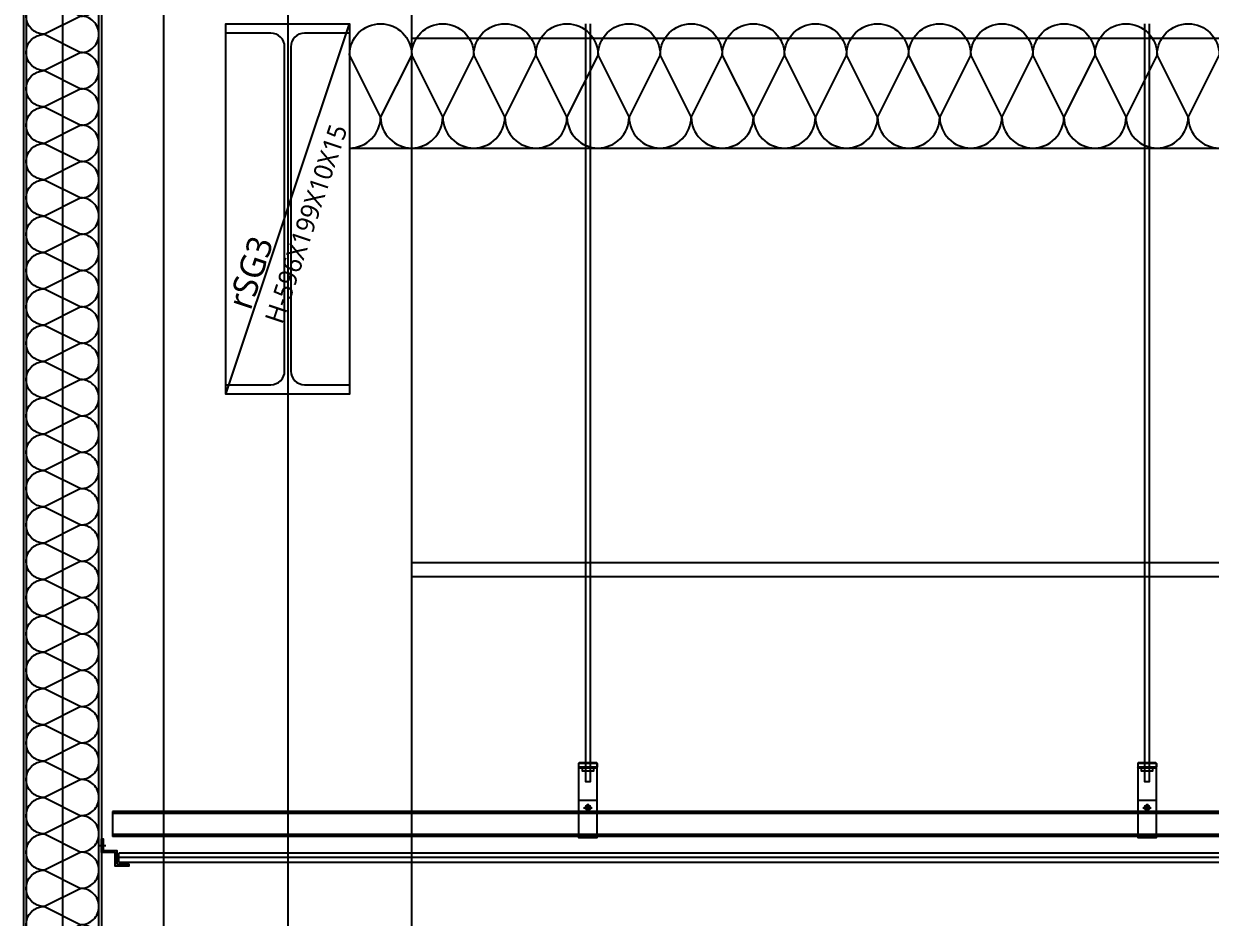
# Model space of a CAD drawing. Header units: millimetres. Extents: x 0 to 672800, y 0 to 118800.
# Drawn here: x 222025 to 223935, y 80407 to 81845 of the extents above; entities that cross this region are included whole.
import ezdxf
from ezdxf.enums import TextEntityAlignment as Align

# ---------------------------------------------------------------- set-up
doc = ezdxf.new("R2010")
doc.units = ezdxf.units.MM
doc.header["$LTSCALE"] = 200
doc.linetypes.add('CEN-GAUN', pattern=[32.2, 30, -1, 0.2, -1])
doc.layers.get('DEFPOINTS').update_dxf_attribs({"color": 137})
for name, color, linetype in [('0-S-col', 4, 'Continuous'), ('01단열재', 252, 'Continuous'), ('09GIRDER', 2, 'Continuous'), ('CEILING', 6, 'Continuous'), ('CEN', 1, 'CEN-GAUN'), ('ELE-6', 6, 'Continuous'), ('ELE-STL', 252, 'Continuous'), ('HAT-INS', 252, 'Continuous'), ('PANEL', 6, 'Continuous'), ('S-253', 252, 'Continuous')]:
    doc.layers.add(name, color=color, linetype=linetype)
doc.styles.add('스타일1', font='malgun.ttf')

# ---------------------------------------------------------------- blocks, each defined once
blk = doc.blocks.new('*U318')
at = {"layer": 'HAT-INS'}
for points in [[(24.5, 0, 0.414214), (24.75, 0.25), (24.5, 0.75, -1), (25, 0.75), (24.75, 0.25, 0.414214), (25, 0)], [(25, 0, 0.414214), (25.25, 0.25), (25, 0.75, -1), (25.5, 0.75), (25.25, 0.25, 0.414214), (25.5, 0)], [(25.5, 0, 0.414214), (25.75, 0.25), (25.5, 0.75, -1), (26, 0.75), (25.75, 0.25, 0.414214), (26, 0)], [(26, 0, 0.414214), (26.25, 0.25), (26, 0.75, -1), (26.5, 0.75), (26.25, 0.25, 0.414214), (26.5, 0)], [(26.5, 0, 0.414214), (26.75, 0.25), (26.5, 0.75, -1), (27, 0.75), (26.75, 0.25, 0.414214), (27, 0)], [(27, 0, 0.414214), (27.25, 0.25), (27, 0.75, -1), (27.5, 0.75), (27.25, 0.25, 0.414214), (27.5, 0)], [(27.5, 0, 0.414214), (27.75, 0.25), (27.5, 0.75, -1), (28, 0.75), (27.75, 0.25, 0.414214), (28, 0)], [(28, 0, 0.414214), (28.25, 0.25), (28, 0.75, -1), (28.5, 0.75), (28.25, 0.25, 0.414214), (28.5, 0)], [(28.5, 0, 0.414214), (28.75, 0.25), (28.5, 0.75, -1), (29, 0.75), (28.75, 0.25, 0.414214), (29, 0)], [(29, 0, 0.414214), (29.25, 0.25), (29, 0.75, -1), (29.5, 0.75), (29.25, 0.25, 0.414214), (29.5, 0)], [(29.5, 0, 0.414214), (29.75, 0.25), (29.5, 0.75, -1), (30, 0.75), (29.75, 0.25, 0.414214), (30, 0)], [(30, 0, 0.414214), (30.25, 0.25), (30, 0.75, -1), (30.5, 0.75), (30.25, 0.25, 0.414214), (30.5, 0)], [(30.5, 0, 0.414214), (30.75, 0.25), (30.5, 0.75, -1), (31, 0.75), (30.75, 0.25, 0.414214), (31, 0)], [(31, 0, 0.414214), (31.25, 0.25), (31, 0.75, -1), (31.5, 0.75), (31.25, 0.25, 0.414214), (31.5, 0)], [(31.5, 0, 0.414214), (31.75, 0.25), (31.5, 0.75, -1), (32, 0.75), (31.75, 0.25, 0.414214), (32, 0)], [(32, 0, 0.414214), (32.25, 0.25), (32, 0.75, -1), (32.5, 0.75), (32.25, 0.25, 0.414214), (32.5, 0)], [(32.5, 0, 0.414214), (32.75, 0.25), (32.5, 0.75, -1), (33, 0.75), (32.75, 0.25, 0.414214), (33, 0)], [(33, 0, 0.414214), (33.25, 0.25), (33, 0.75, -1), (33.5, 0.75), (33.25, 0.25, 0.414214), (33.5, 0)], [(33.5, 0, 0.414214), (33.75, 0.25), (33.5, 0.75, -1), (34, 0.75), (33.75, 0.25, 0.414214), (34, 0)], [(34, 0, 0.414214), (34.25, 0.25), (34, 0.75, -1), (34.5, 0.75), (34.25, 0.25, 0.414214), (34.5, 0)], [(34.5, 0, 0.414214), (34.75, 0.25), (34.5, 0.75, -1), (35, 0.75), (34.75, 0.25, 0.414214), (35, 0)], [(35, 0, 0.414214), (35.25, 0.25), (35, 0.75, -1), (35.5, 0.75), (35.25, 0.25, 0.414214), (35.5, 0)], [(35.5, 0, 0.414214), (35.75, 0.25), (35.5, 0.75, -1), (36, 0.75), (35.75, 0.25, 0.414214), (36, 0)], [(36, 0, 0.414214), (36.25, 0.25), (36, 0.75, -1), (36.5, 0.75), (36.25, 0.25, 0.414214), (36.5, 0)], [(36.5, 0, 0.414214), (36.75, 0.25), (36.5, 0.75, -1), (37, 0.75), (36.75, 0.25, 0.414214), (37, 0)], [(37, 0, 0.414214), (37.25, 0.25), (37, 0.75, -1), (37.5, 0.75), (37.25, 0.25, 0.414214), (37.5, 0)]]:
    blk.add_lwpolyline(points, format="xyb", dxfattribs=at)
blk = doc.blocks.new('*U276')
at = {"layer": 'HAT-INS'}
for points in [[(0, 0, 0.414214), (0.25, 0.25), (0, 0.75, -1), (0.5, 0.75), (0.25, 0.25, 0.414214), (0.5, 0)], [(0.5, 0, 0.414214), (0.75, 0.25), (0.5, 0.75, -1), (1, 0.75), (0.75, 0.25, 0.414214), (1, 0)], [(1, 0, 0.414214), (1.25, 0.25), (1, 0.75, -1), (1.5, 0.75), (1.25, 0.25, 0.414214), (1.5, 0)], [(1.5, 0, 0.414214), (1.75, 0.25), (1.5, 0.75, -1), (2, 0.75), (1.75, 0.25, 0.414214), (2, 0)], [(2, 0, 0.414214), (2.25, 0.25), (2, 0.75, -1), (2.5, 0.75), (2.25, 0.25, 0.414214), (2.5, 0)], [(2.5, 0, 0.414214), (2.75, 0.25), (2.5, 0.75, -1), (3, 0.75), (2.75, 0.25, 0.414214), (3, 0)], [(3, 0, 0.414214), (3.25, 0.25), (3, 0.75, -1), (3.5, 0.75), (3.25, 0.25, 0.414214), (3.5, 0)], [(3.5, 0, 0.414214), (3.75, 0.25), (3.5, 0.75, -1), (4, 0.75), (3.75, 0.25, 0.414214), (4, 0)], [(4, 0, 0.414214), (4.25, 0.25), (4, 0.75, -1), (4.5, 0.75), (4.25, 0.25, 0.414214), (4.5, 0)], [(4.5, 0, 0.414214), (4.75, 0.25), (4.5, 0.75, -1), (5, 0.75), (4.75, 0.25, 0.414214), (5, 0)], [(5, 0, 0.414214), (5.25, 0.25), (5, 0.75, -1), (5.5, 0.75), (5.25, 0.25, 0.414214), (5.5, 0)], [(5.5, 0, 0.414214), (5.75, 0.25), (5.5, 0.75, -1), (6, 0.75), (5.75, 0.25, 0.414214), (6, 0)], [(6, 0, 0.414214), (6.25, 0.25), (6, 0.75, -1), (6.5, 0.75), (6.25, 0.25, 0.414214), (6.5, 0)], [(6.5, 0, 0.414214), (6.75, 0.25), (6.5, 0.75, -1), (7, 0.75), (6.75, 0.25, 0.414214), (7, 0)]]:
    blk.add_lwpolyline(points, format="xyb", dxfattribs=at)
blk = doc.blocks.new('SG-rSG3')
at = {"layer": '09GIRDER', "flags": 128}
blk.add_lwpolyline([(-99.5, -581), (-27, -581, 0.414214), (-5, -559), (-5, -37, 0.414214), (-27, -15), (-99.5, -15), (-99.5, 0), (99.5, 0), (99.5, -15), (27, -15, 0.414214), (5, -37), (5, -559, 0.414214), (27, -581), (99.5, -581), (99.5, -596), (-99.5, -596)], format="xyb", close=True, dxfattribs=at)
at = {"layer": 'DEFPOINTS'}
blk.add_line((-99.5, -596), (99.5, 0), dxfattribs=at)
at = {"layer": 'DEFPOINTS', "style": '스타일1'}
for s, height, p in [('H-596X199X10X15', 30, (29.5, -322.1)), ('rSG3', 40, (-60.2, -400.5, 0))]:
    blk.add_text(s, height=height, rotation=71.5362, dxfattribs=at).set_placement(p, align=Align.MIDDLE_CENTER)
blk = doc.blocks.new('*U395')
at = {"color": 8}
for p, q in [((2639.9, 84), (2609.9, 84)), ((2624.9, 78.2), (2624.9, 65.8)), ((3539.9, 84), (3509.9, 84)), ((3524.9, 78.2), (3524.9, 65.8)), ((326.1, 66), (4290.1, 66)), ((326.1, 63), (4290.1, 63)), ((2631.8, 72), (2618, 72)), ((3531.8, 72), (3518, 72)), ((4290.1, 66), (4290.1, 26)), ((326.1, 29), (4290.1, 29)), ((326.1, 26), (4290.1, 26))]:
    blk.add_line(p, q, dxfattribs=at)
at = {"color": 1}
for p, q in [((4312.5, 11), (4300.7, 11)), ((336.1, -1), (4280.1, -1)), ((336.1, -8), (4280.1, -8)), ((336.1, -16), (4280.1, -16)), ((4280.1, -16), (4280.1, -1))]:
    blk.add_line(p, q, dxfattribs=at)
at = {"color": 8}
for points in [[(2621.5, 1334), (2621.5, 113.9), (2628.2, 113.9), (2628.2, 1334)], [(3521.5, 1334), (3521.5, 113.9), (3528.2, 113.9), (3528.2, 1334)], [(2639.9, 143), (2638.6, 145), (2611.2, 145), (2609.9, 143), (2609.9, 138), (2611.2, 136), (2638.6, 136), (2639.9, 138), (2609.9, 138)], [(2616.1, 136), (2616.1, 131), (2633.7, 131), (2633.7, 136)], [(3539.9, 143), (3538.6, 145), (3511.2, 145), (3509.9, 143), (3509.9, 138), (3511.2, 136), (3538.6, 136), (3539.9, 138), (3509.9, 138)], [(3516.1, 136), (3516.1, 131), (3533.7, 131), (3533.7, 136)]]:
    blk.add_lwpolyline(points, dxfattribs=at)
for points in [[(2609.9, 143), (2639.9, 143), (2639.9, 24), (2609.9, 24)], [(3509.9, 143), (3539.9, 143), (3539.9, 24), (3509.9, 24)]]:
    blk.add_lwpolyline(points, close=True, dxfattribs=at)
at = {"color": 6}
blk.add_lwpolyline([(4283.1, -19), (4264.1, -19), (4264.1, -22), (4286.1, -22), (4286.1, 0), (4308.1, 0), (4308.1, 22), (4305.1, 22), (4305.1, 3), (4283.1, 3)], close=True, dxfattribs=at)
at = {"color": 8}
for centre, radius in [((2624.9, 72), 4.25), ((2624.9, 72), 3.25), ((3524.9, 72), 4.25), ((3524.9, 72), 3.25)]:
    blk.add_circle(centre, radius, dxfattribs=at)

msp = doc.modelspace()

# ---------------------------------------------------------------- linework, layer by layer
at = {"layer": '0-S-col', "color": 8}
for points in [[(222250, 71994.9), (222650, 71994.9), (222650, 83644.9), (222250, 83644.9)], [(222350.5, 81844.9), (222549.5, 81844.9), (222549.5, 81248.9), (222350.5, 81248.9)]]:
    msp.add_lwpolyline(points, close=True, dxfattribs=at)
at = {"layer": '01단열재'}
msp.add_lwpolyline([(222549.5, 81844.9), (222549.5, 81644.9), (225750.5, 81644.9), (225750.5, 81844.9)], dxfattribs=at)
at = {"layer": 'CEN'}
for p, q in [((222450, 88994.9), (222450, 66441.6)), ((222087.5, 83444.9), (222087.5, 77494.9))]:
    msp.add_line(p, q, dxfattribs=at)
at = {"layer": 'ELE-6'}
msp.add_lwpolyline([(222025, 83444.9), (222150, 83444.9), (222150, 77494.9), (222025, 77494.9), (222025, 83444.9)], dxfattribs=at)
at = {"layer": 'ELE-STL'}
for p, q in [((222650, 81821.9), (239350.5, 81821.9)), ((222650, 80977.9), (239250, 80977.9)), ((222650, 80954.9), (239250, 80954.9))]:
    msp.add_line(p, q, dxfattribs=at)
at = {"layer": 'PANEL', "color": 251}
msp.add_lwpolyline([(222050, 83444.9), (222050, 83440.9), (222029, 83440.9), (222029, 77498.9), (222146, 77498.9), (222146, 83440.9), (222125, 83440.9), (222125, 83444.9)], dxfattribs=at)

# ---------------------------------------------------------------- block references
at = {"layer": 'CEILING', "lineweight": -3, "xscale": -1, "rotation": 3.179057017632658e-10}
msp.add_blockref('*U395', (226458.1, 80510.9), dxfattribs=at)
at = {"layer": 'HAT-INS', "xscale": 117.0000000000002, "yscale": 117.0000000000002, "zscale": 117.0000000000002, "rotation": 90}
msp.add_blockref('*U318', (222146, 77498.9), dxfattribs=at)
at = {"layer": 'HAT-INS', "xscale": 200, "yscale": 200, "zscale": 200}
msp.add_blockref('*U276', (222549.5, 81644.9), dxfattribs=at)
at = {"layer": 'S-253'}
msp.add_blockref('SG-rSG3', (222450, 81844.9), dxfattribs=at)

doc.saveas('drawing.dxf')
